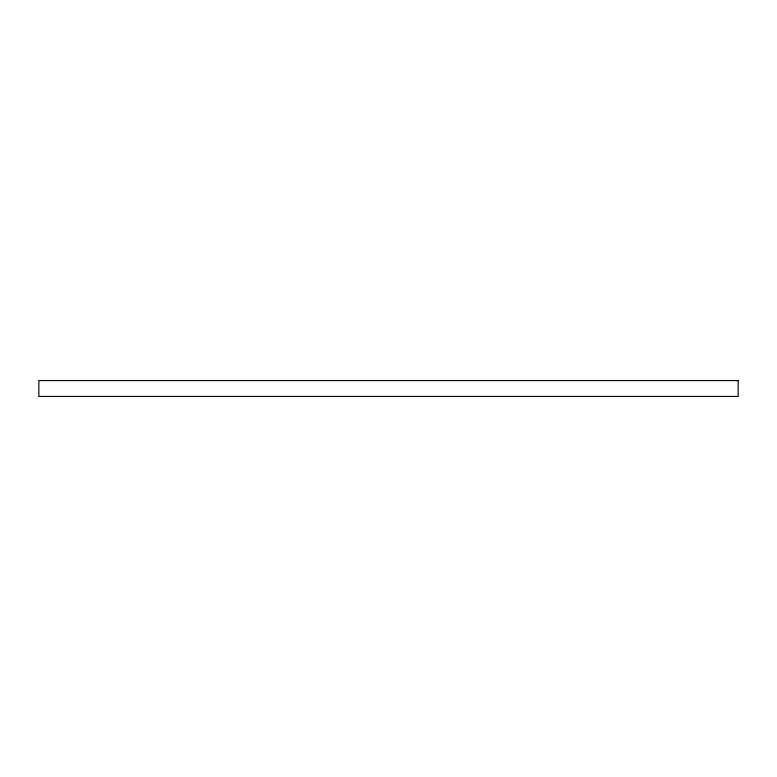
<?xml version="1.0" encoding="UTF-8"?>
<svg xmlns="http://www.w3.org/2000/svg" width="777" height="777" viewBox="0 0 777 777"><rect width="100%" height="100%" fill="white"/><g stroke="black" fill="none" stroke-linecap="round" stroke-linejoin="round"><path stroke-width="1.17" d="M738.15 380.555L38.85 380.555L38.85 396.445L738.15 396.445L738.15 380.555"/></g></svg>
